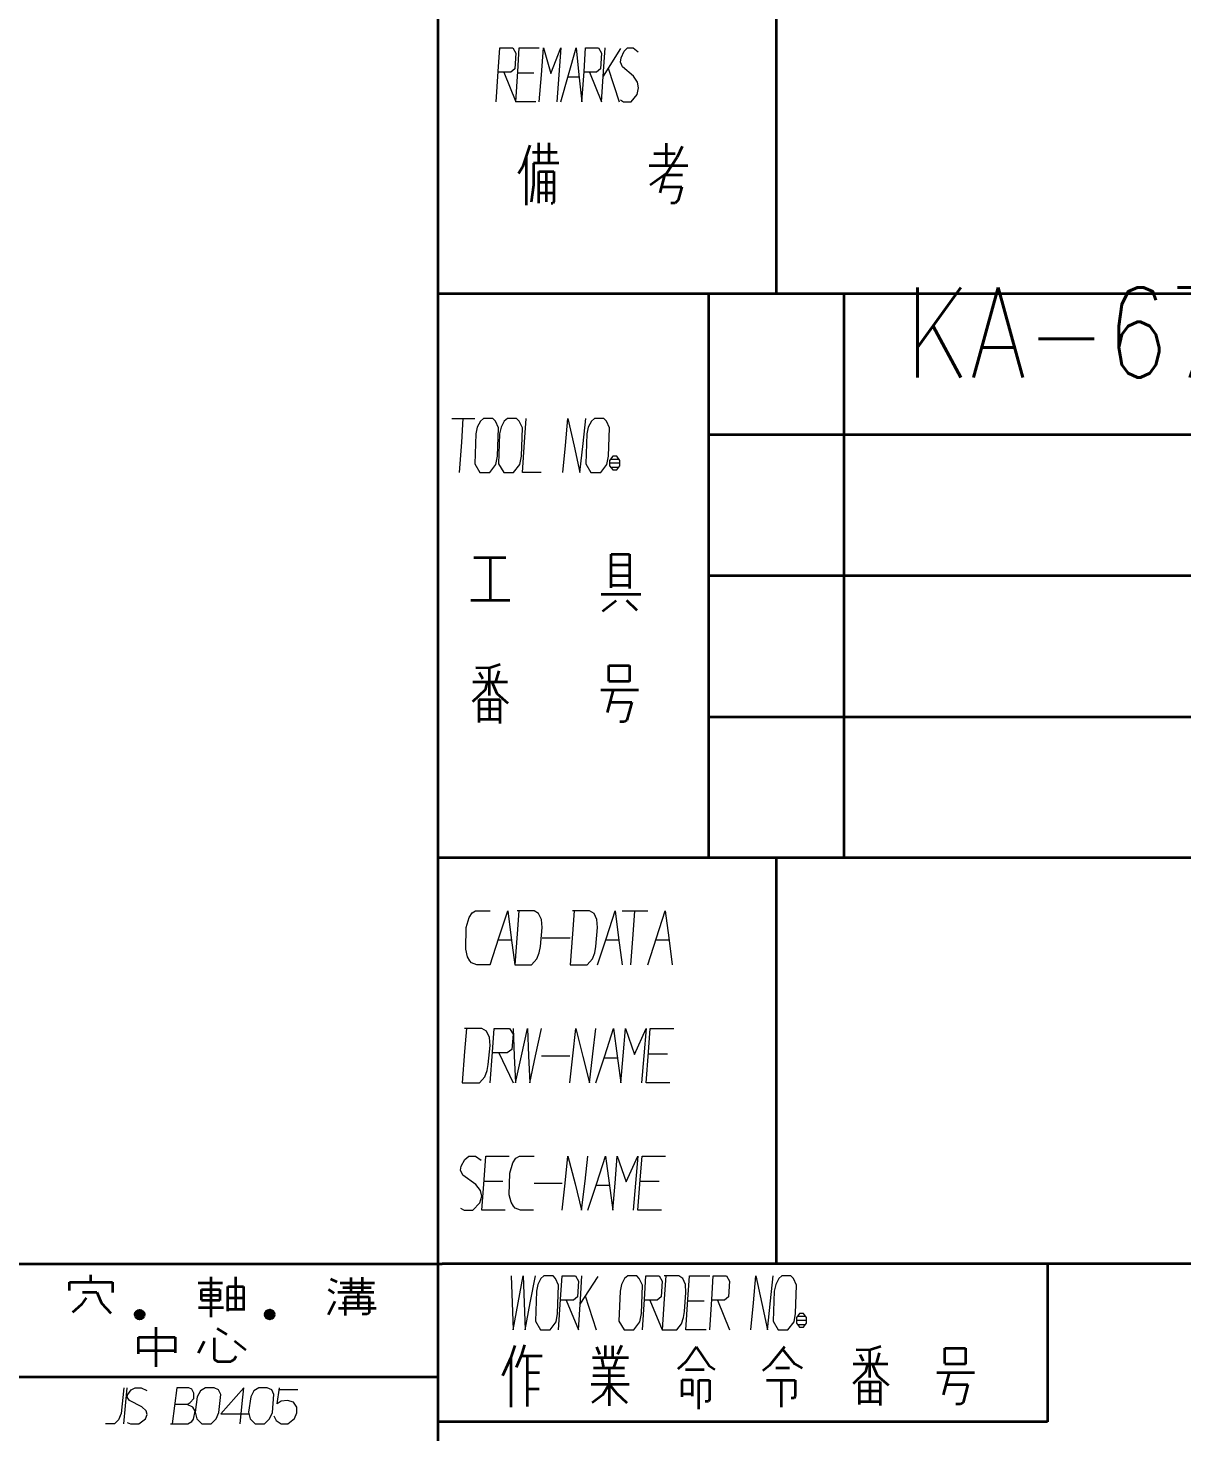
# Model space of a CAD drawing. Header units: millimetres. Extents: x 1333 to 104182, y -63985 to -5704.
# Drawn here: x 47383.6 to 47434.7, y -63952 to -63889.8 of the extents above; entities that cross this region are included whole.
import ezdxf
from ezdxf.enums import TextEntityAlignment as Align

# ---------------------------------------------------------------- set-up
doc = ezdxf.new("R2010")
doc.units = ezdxf.units.MM
doc.header["$LTSCALE"] = 0.5
doc.linetypes.add('DASHED', pattern=[15, 12, -3])
for name, color, linetype in [('08', 1, 'Continuous'), ('4虚线层', 2, 'DASHED'), ('SHM_LABEL', 40, 'Continuous')]:
    doc.layers.add(name, color=color, linetype=linetype)
doc.styles.add('KAI', font='simplex.shx', dxfattribs={"width": 0.8, "bigfont": 'extfont.shx'})

# ---------------------------------------------------------------- blocks, each defined once
blk = doc.blocks.new('7725')
at = {"color": 7, "lineweight": 35}
for p, q in [((54076.08, -14709.04), (54076.08, -14959.33)), ((54106.08, -14871.04), (54106.08, -14821.04)), ((54326.08, -14871.04), (54076.08, -14871.04)), ((54100.08, -14921.04), (54100.08, -14871.04)), ((54112.08, -14921.04), (54112.08, -14871.04)), ((54326.08, -14883.54), (54100.08, -14883.54)), ((54326.08, -14896.04), (54100.08, -14896.04)), ((54100.08, -14908.54), (54326.08, -14908.54)), ((54326.08, -14921.04), (54076.08, -14921.04)), ((53836.08, -14957.04), (54076.44, -14957.04)), ((54296.08, -14957.04), (54076.44, -14957.04)), ((54076.08, -14959.33), (54076.08, -15017.04)), ((53836.08, -14967.04), (54076.08, -14967.04)), ((54130.08, -14971.04), (54076.08, -14971.04))]:
    blk.add_line(p, q, dxfattribs=at)
at = {"color": 7, "lineweight": 35, "ltscale": 0.022592}
for p, q in [((54085.01, -14859.46), (54085.01, -14857.66)), ((54085.89, -14857.66), (54085.89, -14859.46))]:
    blk.add_line(p, q, dxfattribs=at)
at = {"color": 7, "lineweight": 35, "ltscale": 0.024792}
blk.add_line((54096.3, -14857.69), (54096.3, -14859.67), dxfattribs=at)
at = {"color": 7, "lineweight": 35, "ltscale": 0.025411}
blk.add_line((54084.21, -14857.88), (54083.57, -14859.81), dxfattribs=at)
at = {"color": 7, "lineweight": 35, "ltscale": 0.05408}
blk.add_line((54083.88, -14858.87), (54083.88, -14863.2), dxfattribs=at)
at = {"color": 7, "lineweight": 35, "ltscale": 0.027148}
blk.add_line((54084.45, -14858.5), (54086.63, -14858.5), dxfattribs=at)
at = {"color": 7, "lineweight": 35, "ltscale": 0.023694}
blk.add_line((54095.22, -14858.61), (54097.11, -14858.61), dxfattribs=at)
at = {"color": 7, "lineweight": 35, "ltscale": 0.021694}
blk.add_line((54097.27, -14858.93), (54096.32, -14860.38), dxfattribs=at)
at = {"color": 7, "lineweight": 35, "ltscale": 0.012975}
blk.add_line((54097.71, -14857.99), (54097.27, -14858.93), dxfattribs=at)
at = {"color": 7, "lineweight": 35, "ltscale": 0.008319}
blk.add_line((54083.57, -14859.81), (54083.2, -14860.37), dxfattribs=at)
at = {"color": 7, "lineweight": 35, "ltscale": 0.024649}
blk.add_line((54084.54, -14859.46), (54084.54, -14861.43), dxfattribs=at)
at = {"color": 7, "lineweight": 35, "ltscale": 0.028174}
blk.add_line((54086.79, -14859.46), (54084.54, -14859.46), dxfattribs=at)
at = {"color": 7, "lineweight": 35, "ltscale": 0.035175}
blk.add_line((54085.03, -14863.02), (54085.03, -14860.2), dxfattribs=at)
at = {"color": 7, "lineweight": 35, "ltscale": 0.016663}
for p, q in [((54085.03, -14860.2), (54086.36, -14860.2)), ((54085.03, -14861.16), (54086.36, -14861.16)), ((54085.03, -14862.1), (54086.36, -14862.1))]:
    blk.add_line(p, q, dxfattribs=at)
at = {"color": 7, "lineweight": 35, "ltscale": 0.033734}
blk.add_line((54085.68, -14860.2), (54085.68, -14862.9), dxfattribs=at)
at = {"color": 7, "lineweight": 35, "ltscale": 0.033121}
blk.add_line((54086.36, -14860.2), (54086.36, -14862.85), dxfattribs=at)
at = {"color": 7, "lineweight": 35, "ltscale": 0.042786}
blk.add_line((54094.79, -14859.67), (54098.21, -14859.67), dxfattribs=at)
at = {"color": 7, "lineweight": 35, "ltscale": 0.018661}
blk.add_line((54084.54, -14861.43), (54084.33, -14862.91), dxfattribs=at)
at = {"color": 7, "lineweight": 35, "ltscale": 0.022085}
blk.add_line((54096.32, -14860.38), (54094.89, -14861.42), dxfattribs=at)
at = {"color": 7, "lineweight": 35, "ltscale": 0.020106}
blk.add_line((54096.16, -14860.54), (54095.74, -14862.09), dxfattribs=at)
at = {"color": 7, "lineweight": 35, "ltscale": 0.019763}
blk.add_line((54097.74, -14860.54), (54096.16, -14860.54), dxfattribs=at)
at = {"color": 7, "lineweight": 35, "ltscale": 0.022498}
blk.add_line((54095.88, -14861.56), (54097.68, -14861.56), dxfattribs=at)
at = {"color": 7, "lineweight": 35, "ltscale": 0.015392}
blk.add_line((54097.68, -14861.56), (54097.37, -14862.75), dxfattribs=at)
at = {"color": 7, "lineweight": 35, "ltscale": 0.001892}
blk.add_line((54086.26, -14863.03), (54086.1, -14863.03), dxfattribs=at)
at = {"color": 7, "lineweight": 35, "ltscale": 0.002609}
blk.add_line((54086.36, -14862.85), (54086.26, -14863.03), dxfattribs=at)
at = {"color": 7, "lineweight": 35, "ltscale": 0.005042}
blk.add_line((54097.1, -14863.02), (54096.7, -14863.02), dxfattribs=at)
at = {"color": 7, "lineweight": 35, "ltscale": 0.004646}
blk.add_line((54097.37, -14862.75), (54097.1, -14863.02), dxfattribs=at)
at = {"color": 7, "lineweight": 35, "ltscale": 0.035352}
blk.add_line((54079.27, -14894.43), (54082.1, -14894.43), dxfattribs=at)
at = {"color": 7, "lineweight": 35, "ltscale": 0.047241}
blk.add_line((54080.69, -14894.43), (54080.69, -14898.21), dxfattribs=at)
at = {"color": 7, "lineweight": 35, "ltscale": 0.020349}
for p, q in [((54091.42, -14894.13), (54093.05, -14894.13)), ((54091.42, -14895.08), (54093.05, -14895.08)), ((54091.42, -14896.01), (54093.05, -14896.01)), ((54091.42, -14896.88), (54093.05, -14896.88))]:
    blk.add_line(p, q, dxfattribs=at)
at = {"color": 7, "lineweight": 35, "ltscale": 0.037363}
blk.add_line((54091.42, -14897.12), (54091.42, -14894.13), dxfattribs=at)
at = {"color": 7, "lineweight": 35, "ltscale": 0.037793}
blk.add_line((54093.05, -14894.13), (54093.05, -14897.16), dxfattribs=at)
at = {"color": 7, "lineweight": 35, "ltscale": 0.043274}
blk.add_line((54078.98, -14898.21), (54082.44, -14898.21), dxfattribs=at)
at = {"color": 7, "lineweight": 35, "ltscale": 0.044141}
blk.add_line((54090.53, -14897.66), (54094.06, -14897.66), dxfattribs=at)
at = {"color": 7, "lineweight": 35, "ltscale": 0.019093}
blk.add_line((54091.87, -14898.26), (54090.67, -14899.2), dxfattribs=at)
at = {"color": 7, "lineweight": 35, "ltscale": 0.01623}
blk.add_line((54092.78, -14898.19), (54093.7, -14899.1), dxfattribs=at)
at = {"color": 7, "lineweight": 35, "ltscale": 0.014799}
for p, q in [((54080.62, -14904.23), (54079.44, -14904.2)), ((54114.33, -14964.68), (54113.15, -14964.66))]:
    blk.add_line(p, q, dxfattribs=at)
at = {"color": 7, "lineweight": 35, "ltscale": 0.007989}
for p, q in [((54079.73, -14904.61), (54080.06, -14905.16)), ((54113.45, -14965.06), (54113.77, -14965.62))]:
    blk.add_line(p, q, dxfattribs=at)
at = {"color": 7, "lineweight": 35, "ltscale": 0.012806}
blk.add_line((54081.59, -14903.9), (54080.62, -14904.23), dxfattribs=at)
at = {"color": 7, "lineweight": 35, "ltscale": 0.030356}
for p, q in [((54080.62, -14904.23), (54080.62, -14906.65)), ((54114.33, -14964.68), (54114.33, -14967.11))]:
    blk.add_line(p, q, dxfattribs=at)
at = {"color": 7, "lineweight": 35, "ltscale": 0.01256}
for p, q in [((54081.48, -14904.47), (54081.19, -14905.43)), ((54115.19, -14964.92), (54114.9, -14965.88))]:
    blk.add_line(p, q, dxfattribs=at)
at = {"color": 7, "lineweight": 35, "ltscale": 0.0229}
for p, q in [((54091.22, -14903.99), (54093.05, -14903.99)), ((54093.05, -14905.42), (54091.22, -14905.42)), ((54079.72, -14907.02), (54081.55, -14907.02)), ((54079.72, -14907.83), (54081.55, -14907.83)), ((54079.72, -14908.76), (54081.55, -14908.76))]:
    blk.add_line(p, q, dxfattribs=at)
at = {"color": 7, "lineweight": 35, "ltscale": 0.017297}
for p, q in [((54091.22, -14905.37), (54091.22, -14903.99)), ((54121.01, -14965.87), (54121.01, -14964.49))]:
    blk.add_line(p, q, dxfattribs=at)
at = {"color": 7, "lineweight": 35, "ltscale": 0.017825}
for p, q in [((54093.05, -14903.99), (54093.05, -14905.42)), ((54122.84, -14964.49), (54122.84, -14965.91))]:
    blk.add_line(p, q, dxfattribs=at)
at = {"color": 7, "lineweight": 35, "ltscale": 0.01933}
blk.add_line((54080.26, -14906.15), (54079.14, -14907.22), dxfattribs=at)
at = {"color": 7, "lineweight": 35, "ltscale": 0.038208}
blk.add_line((54079.17, -14905.43), (54082.23, -14905.43), dxfattribs=at)
at = {"color": 7, "lineweight": 35, "ltscale": 0.009285}
blk.add_line((54080.44, -14905.43), (54080.26, -14906.15), dxfattribs=at)
at = {"color": 7, "lineweight": 35, "ltscale": 0.014155}
blk.add_line((54080.86, -14905.43), (54081.3, -14906.47), dxfattribs=at)
at = {"color": 7, "lineweight": 35, "ltscale": 0.041736}
for p, q in [((54090.5, -14906.16), (54093.84, -14906.16)), ((54120.29, -14966.66), (54123.63, -14966.66))]:
    blk.add_line(p, q, dxfattribs=at)
at = {"color": 7, "lineweight": 35, "ltscale": 0.025634}
for p, q in [((54091.59, -14906.16), (54091.06, -14908.15)), ((54121.38, -14966.66), (54120.85, -14968.64))]:
    blk.add_line(p, q, dxfattribs=at)
at = {"color": 7, "lineweight": 35, "ltscale": 0.025415}
for p, q in [((54079.72, -14909.05), (54079.72, -14907.02)), ((54113.43, -14969.51), (54113.43, -14967.48))]:
    blk.add_line(p, q, dxfattribs=at)
at = {"color": 7, "lineweight": 35, "ltscale": 0.02171}
for p, q in [((54080.64, -14907.02), (54080.64, -14908.76)), ((54114.35, -14967.48), (54114.35, -14969.22))]:
    blk.add_line(p, q, dxfattribs=at)
at = {"color": 7, "lineweight": 35, "ltscale": 0.016253}
for p, q in [((54081.3, -14906.47), (54082.28, -14907.32)), ((54115.01, -14966.93), (54116, -14967.78))]:
    blk.add_line(p, q, dxfattribs=at)
at = {"color": 7, "lineweight": 35, "ltscale": 0.026474}
for p, q in [((54081.55, -14907.02), (54081.55, -14909.14)), ((54115.26, -14967.48), (54115.26, -14969.6))]:
    blk.add_line(p, q, dxfattribs=at)
at = {"color": 7, "lineweight": 35, "ltscale": 0.024377}
blk.add_line((54091.3, -14907.24), (54093.25, -14907.24), dxfattribs=at)
at = {"color": 7, "lineweight": 35, "ltscale": 0.020591}
for p, q in [((54093.25, -14907.24), (54092.82, -14908.83)), ((54123.04, -14967.73), (54122.61, -14969.32))]:
    blk.add_line(p, q, dxfattribs=at)
at = {"color": 7, "lineweight": 35, "ltscale": 0.004529}
for p, q in [((54092.56, -14908.98), (54092.2, -14908.98)), ((54122.35, -14969.48), (54121.98, -14969.48))]:
    blk.add_line(p, q, dxfattribs=at)
at = {"color": 7, "lineweight": 35, "ltscale": 0.003864}
blk.add_line((54092.82, -14908.83), (54092.56, -14908.98), dxfattribs=at)
at = {"color": 7, "lineweight": 35, "ltscale": 0.45}
blk.add_line((54106.08, -14957.04), (54106.08, -14921.04), dxfattribs=at)
at = {"color": 7, "lineweight": 35, "ltscale": 0.175}
blk.add_line((54130.08, -14957.04), (54130.08, -14971.04), dxfattribs=at)
at = {"color": 7, "lineweight": 35, "ltscale": 0.008194}
blk.add_line((54045.28, -14957.99), (54045.28, -14958.65), dxfattribs=at)
at = {"color": 7, "lineweight": 35, "ltscale": 0.044495}
blk.add_line((54055.96, -14958.19), (54055.96, -14961.75), dxfattribs=at)
at = {"color": 7, "lineweight": 35, "ltscale": 0.035538}
blk.add_line((54058.14, -14958.19), (54058.14, -14961.04), dxfattribs=at)
at = {"color": 7, "lineweight": 35, "ltscale": 0.007961}
blk.add_line((54066.54, -14958.37), (54067.12, -14958.63), dxfattribs=at)
at = {"color": 7, "lineweight": 35, "ltscale": 0.016248}
blk.add_line((54068.35, -14958.24), (54068.35, -14959.54), dxfattribs=at)
at = {"color": 7, "lineweight": 35, "ltscale": 0.016525}
blk.add_line((54069.37, -14958.22), (54069.37, -14959.54), dxfattribs=at)
at = {"color": 7, "lineweight": 35, "ltscale": 0.047644}
blk.add_line((54043.43, -14958.65), (54047.24, -14958.65), dxfattribs=at)
at = {"color": 7, "lineweight": 35, "ltscale": 0.009323}
blk.add_line((54043.43, -14959.4), (54043.43, -14958.65), dxfattribs=at)
at = {"color": 7, "lineweight": 35, "ltscale": 0.016067}
blk.add_line((54044.58, -14959.55), (54045.86, -14959.53), dxfattribs=at)
at = {"color": 7, "lineweight": 35, "ltscale": 0.01343}
blk.add_line((54045.86, -14959.53), (54046.27, -14960.53), dxfattribs=at)
at = {"color": 7, "lineweight": 35, "ltscale": 0.011584}
blk.add_line((54047.24, -14958.65), (54047.24, -14959.58), dxfattribs=at)
at = {"color": 7, "lineweight": 35, "ltscale": 0.026721}
blk.add_line((54054.84, -14958.72), (54056.97, -14958.72), dxfattribs=at)
at = {"color": 7, "lineweight": 35, "ltscale": 0.020081}
for p, q in [((54055.13, -14959.29), (54056.74, -14959.29)), ((54055.13, -14959.81), (54056.74, -14959.81)), ((54056.74, -14960.27), (54055.13, -14960.27))]:
    blk.add_line(p, q, dxfattribs=at)
at = {"color": 7, "lineweight": 35, "ltscale": 0.011816}
blk.add_line((54055.13, -14960.24), (54055.13, -14959.29), dxfattribs=at)
at = {"color": 7, "lineweight": 35, "ltscale": 0.012186}
blk.add_line((54056.74, -14959.29), (54056.74, -14960.27), dxfattribs=at)
at = {"color": 7, "lineweight": 35, "ltscale": 0.017505}
for p, q in [((54057.45, -14959.04), (54058.85, -14959.04)), ((54057.45, -14960.03), (54058.85, -14960.03)), ((54057.45, -14961.04), (54058.85, -14961.04))]:
    blk.add_line(p, q, dxfattribs=at)
at = {"color": 7, "lineweight": 35, "ltscale": 0.027048}
blk.add_line((54057.45, -14961.21), (54057.45, -14959.04), dxfattribs=at)
at = {"color": 7, "lineweight": 35, "ltscale": 0.026678}
blk.add_line((54058.85, -14959.04), (54058.85, -14961.18), dxfattribs=at)
at = {"color": 7, "lineweight": 35, "ltscale": 0.007469}
blk.add_line((54066.38, -14959.29), (54066.87, -14959.63), dxfattribs=at)
at = {"color": 7, "lineweight": 35, "ltscale": 0.03988}
blk.add_line((54067.19, -14959.54), (54070.38, -14959.54), dxfattribs=at)
at = {"color": 7, "lineweight": 35, "ltscale": 0.038135}
blk.add_line((54067.41, -14958.7), (54070.46, -14958.7), dxfattribs=at)
at = {"color": 7, "lineweight": 35, "ltscale": 0.031494}
blk.add_line((54067.64, -14959.12), (54070.16, -14959.12), dxfattribs=at)
at = {"color": 7, "lineweight": 35, "ltscale": 0.017722}
blk.add_line((54069.01, -14959.54), (54069.01, -14960.96), dxfattribs=at)
at = {"color": 7, "lineweight": 35, "ltscale": 0.01339}
blk.add_line((54044.49, -14960.62), (54043.7, -14961.34), dxfattribs=at)
at = {"color": 7, "lineweight": 35, "ltscale": 0.009085}
blk.add_line((54044.91, -14960.03), (54044.49, -14960.62), dxfattribs=at)
at = {"color": 7, "lineweight": 35, "ltscale": 0.014779}
blk.add_line((54046.27, -14960.53), (54047.08, -14961.39), dxfattribs=at)
at = {"color": 7, "lineweight": 35, "ltscale": 0.027539}
blk.add_line((54054.86, -14960.89), (54057.06, -14960.89), dxfattribs=at)
at = {"color": 7, "lineweight": 35, "ltscale": 0.016422}
blk.add_line((54066.39, -14961.51), (54066.96, -14960.33), dxfattribs=at)
at = {"color": 7, "lineweight": 35, "ltscale": 0.041724}
blk.add_line((54067.27, -14960.96), (54070.61, -14960.96), dxfattribs=at)
at = {"color": 7, "lineweight": 35, "ltscale": 0.034998}
blk.add_line((54067.61, -14960.48), (54070.41, -14960.48), dxfattribs=at)
at = {"color": 7, "lineweight": 35, "ltscale": 0.02616}
blk.add_line((54067.88, -14959.94), (54069.97, -14959.94), dxfattribs=at)
at = {"color": 7, "lineweight": 35, "ltscale": 0.02077}
blk.add_line((54067.88, -14961.6), (54067.88, -14959.94), dxfattribs=at)
at = {"color": 7, "lineweight": 35, "ltscale": 0.018094}
blk.add_line((54069.97, -14959.94), (54069.97, -14961.38), dxfattribs=at)
at = {"color": 7, "lineweight": 35, "ltscale": 0.009827}
for p, q in [((54049.25, -14961.45), (54050.03, -14961.45)), ((54050.03, -14961.45), (54049.25, -14961.45)), ((54060.77, -14961.44), (54061.56, -14961.44)), ((54061.56, -14961.44), (54060.77, -14961.44))]:
    blk.add_line(p, q, dxfattribs=at)
at = {"color": 7, "lineweight": 35, "ltscale": 0.009973}
for p, q in [((54050.03, -14961.45), (54049.27, -14961.67)), ((54061.56, -14961.44), (54060.79, -14961.66))]:
    blk.add_line(p, q, dxfattribs=at)
at = {"color": 7, "lineweight": 35, "ltscale": 0.009339}
for p, q in [((54049.27, -14961.67), (54050.01, -14961.68)), ((54060.79, -14961.66), (54061.54, -14961.67))]:
    blk.add_line(p, q, dxfattribs=at)
at = {"color": 7, "lineweight": 35, "ltscale": 0.008787}
blk.add_line((54049.36, -14961.24), (54050.03, -14961.45), dxfattribs=at)
at = {"color": 7, "lineweight": 35, "ltscale": 0.007298}
blk.add_line((54049.95, -14961.27), (54049.36, -14961.24), dxfattribs=at)
at = {"color": 7, "lineweight": 35, "ltscale": 0.008292}
blk.add_line((54050.01, -14961.68), (54049.36, -14961.82), dxfattribs=at)
at = {"color": 7, "lineweight": 35, "ltscale": 0.006446}
for p, q in [((54049.36, -14961.82), (54049.88, -14961.85)), ((54060.89, -14961.81), (54061.4, -14961.84))]:
    blk.add_line(p, q, dxfattribs=at)
at = {"color": 7, "lineweight": 35, "ltscale": 0.004215}
for p, q in [((54049.64, -14961.13), (54049.95, -14961.27)), ((54061.17, -14961.12), (54061.47, -14961.26))]:
    blk.add_line(p, q, dxfattribs=at)
at = {"color": 7, "lineweight": 35, "ltscale": 0.008776}
blk.add_line((54060.89, -14961.23), (54061.56, -14961.44), dxfattribs=at)
at = {"color": 7, "lineweight": 35, "ltscale": 0.007286}
blk.add_line((54061.47, -14961.26), (54060.89, -14961.23), dxfattribs=at)
at = {"color": 7, "lineweight": 35, "ltscale": 0.008293}
blk.add_line((54061.54, -14961.67), (54060.89, -14961.81), dxfattribs=at)
at = {"color": 7, "lineweight": 35, "ltscale": 0.005164}
blk.add_line((54069.77, -14961.5), (54069.36, -14961.5), dxfattribs=at)
at = {"color": 7, "lineweight": 35, "ltscale": 0.002874}
blk.add_line((54069.97, -14961.38), (54069.77, -14961.5), dxfattribs=at)
at = {"color": 7, "lineweight": 35, "ltscale": 0.040601}
for p, q in [((54049.54, -14963.53), (54052.79, -14963.53)), ((54049.54, -14964.72), (54052.79, -14964.72))]:
    blk.add_line(p, q, dxfattribs=at)
at = {"color": 7, "lineweight": 35, "ltscale": 0.018365}
blk.add_line((54049.54, -14965), (54049.54, -14963.53), dxfattribs=at)
at = {"color": 7, "lineweight": 35, "ltscale": 0.043878}
blk.add_line((54051.08, -14962.65), (54051.08, -14966.16), dxfattribs=at)
at = {"color": 7, "lineweight": 35, "ltscale": 0.017517}
blk.add_line((54052.79, -14963.53), (54052.79, -14964.93), dxfattribs=at)
at = {"color": 7, "lineweight": 35, "ltscale": 0.012576}
blk.add_line((54056.52, -14962.75), (54057.37, -14963.29), dxfattribs=at)
at = {"color": 7, "lineweight": 35, "ltscale": 0.014554}
blk.add_line((54055.37, -14963.92), (54054.83, -14964.95), dxfattribs=at)
at = {"color": 7, "lineweight": 35, "ltscale": 0.02406}
blk.add_line((54056.25, -14963.58), (54056.25, -14965.5), dxfattribs=at)
at = {"color": 7, "lineweight": 35, "ltscale": 0.016273}
blk.add_line((54058.05, -14963.84), (54059.05, -14964.66), dxfattribs=at)
at = {"color": 7, "lineweight": 35, "ltscale": 0.013838}
blk.add_line((54082.89, -14964.27), (54082.52, -14965.32), dxfattribs=at)
at = {"color": 7, "lineweight": 35, "ltscale": 0.012732}
blk.add_line((54083.75, -14964.22), (54083.45, -14965.19), dxfattribs=at)
at = {"color": 7, "lineweight": 35, "ltscale": 0.008817}
blk.add_line((54090.14, -14964.39), (54090.38, -14965.05), dxfattribs=at)
at = {"color": 7, "lineweight": 35, "ltscale": 0.013058}
blk.add_line((54090.89, -14964.27), (54090.89, -14965.32), dxfattribs=at)
at = {"color": 7, "lineweight": 35, "ltscale": 0.012885}
blk.add_line((54091.58, -14965.32), (54091.58, -14964.29), dxfattribs=at)
at = {"color": 7, "lineweight": 35, "ltscale": 0.010751}
blk.add_line((54092.33, -14964.27), (54091.99, -14965.06), dxfattribs=at)
at = {"color": 7, "lineweight": 35, "ltscale": 0.020296}
blk.add_line((54098.96, -14964.39), (54098.05, -14965.73), dxfattribs=at)
at = {"color": 7, "lineweight": 35, "ltscale": 0.025005}
blk.add_line((54098.96, -14964.39), (54100.09, -14966.04), dxfattribs=at)
at = {"color": 7, "lineweight": 35, "ltscale": 0.026499}
blk.add_line((54106.78, -14964.39), (54105.47, -14966.05), dxfattribs=at)
at = {"color": 7, "lineweight": 35, "ltscale": 0.020925}
blk.add_line((54106.62, -14964.59), (54107.68, -14965.88), dxfattribs=at)
at = {"color": 7, "lineweight": 35, "ltscale": 0.012818}
blk.add_line((54115.31, -14964.36), (54114.33, -14964.68), dxfattribs=at)
at = {"color": 7, "lineweight": 35, "ltscale": 0.022888}
for p, q in [((54121.01, -14964.49), (54122.84, -14964.49)), ((54122.84, -14965.91), (54121.01, -14965.91)), ((54113.43, -14967.48), (54115.26, -14967.48)), ((54113.43, -14968.28), (54115.26, -14968.28)), ((54113.43, -14969.22), (54115.26, -14969.22))]:
    blk.add_line(p, q, dxfattribs=at)
at = {"color": 7, "lineweight": 35, "ltscale": 0.004455}
blk.add_line((54056.25, -14965.5), (54056.56, -14965.68), dxfattribs=at)
at = {"color": 7, "lineweight": 35, "ltscale": 0.014355}
blk.add_line((54056.56, -14965.68), (54057.71, -14965.68), dxfattribs=at)
at = {"color": 7, "lineweight": 35, "ltscale": 0.004297}
blk.add_line((54057.71, -14965.68), (54058.01, -14965.51), dxfattribs=at)
at = {"color": 7, "lineweight": 35, "ltscale": 0.004257}
blk.add_line((54058.01, -14965.51), (54058.18, -14965.21), dxfattribs=at)
at = {"color": 7, "lineweight": 35, "ltscale": 0.022354}
blk.add_line((54082.52, -14965.32), (54081.8, -14966.96), dxfattribs=at)
at = {"color": 7, "lineweight": 35, "ltscale": 0.055069}
blk.add_line((54082.52, -14965.32), (54082.52, -14969.72), dxfattribs=at)
at = {"color": 7, "lineweight": 35, "ltscale": 0.01406}
blk.add_line((54083.45, -14965.19), (54083, -14966.22), dxfattribs=at)
at = {"color": 7, "lineweight": 35, "ltscale": 0.023425}
blk.add_line((54083.45, -14965.19), (54085.32, -14965.19), dxfattribs=at)
at = {"color": 7, "lineweight": 35, "ltscale": 0.055948}
blk.add_line((54083.97, -14965.19), (54083.97, -14969.67), dxfattribs=at)
at = {"color": 7, "lineweight": 35, "ltscale": 0.039795}
blk.add_line((54089.76, -14965.32), (54092.95, -14965.32), dxfattribs=at)
at = {"color": 7, "lineweight": 35, "ltscale": 0.01167}
blk.add_line((54090.58, -14965.32), (54090.75, -14966.24), dxfattribs=at)
at = {"color": 7, "lineweight": 35, "ltscale": 0.012113}
blk.add_line((54091.95, -14965.32), (54091.64, -14966.24), dxfattribs=at)
at = {"color": 7, "lineweight": 35, "ltscale": 0.012121}
blk.add_line((54098.05, -14965.73), (54097.32, -14966.36), dxfattribs=at)
at = {"color": 7, "lineweight": 35, "ltscale": 0.009549}
blk.add_line((54107.68, -14965.88), (54108.35, -14966.27), dxfattribs=at)
at = {"color": 7, "lineweight": 35, "ltscale": 0.03822}
blk.add_line((54112.88, -14965.88), (54115.94, -14965.88), dxfattribs=at)
at = {"color": 7, "lineweight": 35, "ltscale": 0.009288}
blk.add_line((54114.15, -14965.88), (54113.97, -14966.6), dxfattribs=at)
at = {"color": 7, "lineweight": 35, "ltscale": 0.014153}
blk.add_line((54114.57, -14965.88), (54115.01, -14966.93), dxfattribs=at)
at = {"color": 7, "lineweight": 35, "ltscale": 0.013745}
blk.add_line((54083.97, -14966.66), (54085.07, -14966.66), dxfattribs=at)
at = {"color": 7, "lineweight": 35, "ltscale": 0.035217}
blk.add_line((54089.79, -14966.94), (54092.61, -14966.94), dxfattribs=at)
at = {"color": 7, "lineweight": 35, "ltscale": 0.034692}
blk.add_line((54089.85, -14966.24), (54092.62, -14966.24), dxfattribs=at)
at = {"color": 7, "lineweight": 35, "ltscale": 0.042181}
blk.add_line((54091.24, -14966.24), (54091.24, -14969.61), dxfattribs=at)
at = {"color": 7, "lineweight": 35, "ltscale": 0.020776}
blk.add_line((54098.02, -14966.39), (54099.68, -14966.39), dxfattribs=at)
at = {"color": 7, "lineweight": 35, "ltscale": 0.007862}
blk.add_line((54100.09, -14966.04), (54100.61, -14966.39), dxfattribs=at)
at = {"color": 7, "lineweight": 35, "ltscale": 0.009306}
blk.add_line((54105.47, -14966.05), (54104.88, -14966.51), dxfattribs=at)
at = {"color": 7, "lineweight": 35, "ltscale": 0.01532}
blk.add_line((54106.01, -14966.25), (54107.23, -14966.25), dxfattribs=at)
at = {"color": 7, "lineweight": 35, "ltscale": 0.019321}
blk.add_line((54113.97, -14966.6), (54112.86, -14967.68), dxfattribs=at)
at = {"color": 7, "lineweight": 35, "ltscale": 0.013562}
blk.add_line((54083.97, -14968.11), (54085.06, -14968.11), dxfattribs=at)
at = {"color": 7, "lineweight": 35, "ltscale": 0.042444}
blk.add_line((54089.64, -14967.69), (54093.03, -14967.69), dxfattribs=at)
at = {"color": 7, "lineweight": 35, "ltscale": 0.013831}
blk.add_line((54091.24, -14967.69), (54090.69, -14968.65), dxfattribs=at)
at = {"color": 7, "lineweight": 35, "ltscale": 0.012913}
blk.add_line((54091.24, -14967.69), (54091.89, -14968.5), dxfattribs=at)
at = {"color": 7, "lineweight": 35, "ltscale": 0.015722}
blk.add_line((54091.89, -14968.5), (54092.82, -14969.34), dxfattribs=at)
at = {"color": 7, "lineweight": 35, "ltscale": 0.011108}
for p, q in [((54097.71, -14967.32), (54098.6, -14967.32)), ((54097.71, -14968.54), (54098.6, -14968.54))]:
    blk.add_line(p, q, dxfattribs=at)
at = {"color": 7, "lineweight": 35, "ltscale": 0.01853}
blk.add_line((54097.71, -14968.81), (54097.71, -14967.32), dxfattribs=at)
at = {"color": 7, "lineweight": 35, "ltscale": 0.018002}
blk.add_line((54098.6, -14967.32), (54098.6, -14968.76), dxfattribs=at)
at = {"color": 7, "lineweight": 35, "ltscale": 0.011621}
blk.add_line((54099.2, -14967.35), (54100.13, -14967.35), dxfattribs=at)
at = {"color": 7, "lineweight": 35, "ltscale": 0.032123}
blk.add_line((54099.2, -14969.92), (54099.2, -14967.35), dxfattribs=at)
at = {"color": 7, "lineweight": 35, "ltscale": 0.021356}
blk.add_line((54100.13, -14967.35), (54100.13, -14969.06), dxfattribs=at)
at = {"color": 7, "lineweight": 35, "ltscale": 0.032043}
blk.add_line((54105.18, -14967.34), (54107.74, -14967.34), dxfattribs=at)
at = {"color": 7, "lineweight": 35, "ltscale": 0.029919}
blk.add_line((54106.49, -14967.34), (54106.49, -14969.73), dxfattribs=at)
at = {"color": 7, "lineweight": 35, "ltscale": 0.018179}
blk.add_line((54107.74, -14967.34), (54107.74, -14968.79), dxfattribs=at)
at = {"color": 7, "lineweight": 35, "ltscale": 0.024365}
blk.add_line((54121.09, -14967.73), (54123.04, -14967.73), dxfattribs=at)
at = {"color": 7, "lineweight": 35, "ltscale": 0.014876}
blk.add_line((54090.69, -14968.65), (54089.74, -14969.36), dxfattribs=at)
at = {"color": 7, "lineweight": 35, "ltscale": 0.00343}
blk.add_line((54100.04, -14969.22), (54099.77, -14969.22), dxfattribs=at)
at = {"color": 7, "lineweight": 35, "ltscale": 0.002245}
blk.add_line((54100.13, -14969.06), (54100.04, -14969.22), dxfattribs=at)
at = {"color": 7, "lineweight": 35, "ltscale": 0.003223}
blk.add_line((54107.65, -14968.95), (54107.39, -14968.95), dxfattribs=at)
at = {"color": 7, "lineweight": 35, "ltscale": 0.002201}
blk.add_line((54107.74, -14968.79), (54107.65, -14968.95), dxfattribs=at)
at = {"color": 7, "lineweight": 35, "ltscale": 0.003873}
blk.add_line((54122.61, -14969.32), (54122.35, -14969.48), dxfattribs=at)
at = {"color": 7, "lineweight": 13}
for points in [[(54081.24, -14854.04), (54081.41, -14851.34), (54081.55, -14849.24), (54082.7, -14849.24), (54082.97, -14849.72), (54082.88, -14851.1), (54082.53, -14851.4), (54081.41, -14851.4)], [(54084.75, -14854.04), (54082.97, -14854.04), (54083.15, -14851.34), (54083.28, -14849.24), (54085.06, -14849.24)], [(54085.06, -14854.04), (54085.24, -14851.64), (54085.42, -14849.24), (54086.08, -14851.52), (54086.97, -14849.24), (54086.79, -14851.64), (54086.62, -14854.04)], [(54086.97, -14854.04), (54087.64, -14851.64), (54088.31, -14849.24), (54088.57, -14851.64), (54088.84, -14854.04)], [(54088.84, -14854.04), (54089.02, -14851.34), (54089.15, -14849.24), (54090.31, -14849.24), (54090.57, -14849.72), (54090.48, -14851.1), (54090.13, -14851.4), (54089.02, -14851.4)], [(54090.57, -14854.04), (54090.75, -14851.34), (54090.88, -14849.24)], [(54092.26, -14849.3), (54090.71, -14851.76)], [(54092.26, -14853.86), (54092.53, -14854.04), (54093.2, -14854.04), (54093.73, -14853.38), (54093.86, -14852.78), (54093.77, -14852.3), (54093.42, -14851.76), (54092.44, -14850.92), (54092.26, -14850.5), (54092.31, -14850.14), (54092.57, -14849.54), (54092.88, -14849.24), (54093.37, -14849.24), (54093.82, -14849.6)], [(54081.9, -14851.4), (54082.97, -14854.04)], [(54083.15, -14851.46), (54084.57, -14851.46)], [(54089.51, -14851.4), (54090.57, -14854.04)], [(54091.15, -14851.04), (54092.13, -14854.04)], [(54087.59, -14851.82), (54088.57, -14851.82)], [(54077.31, -14882.09), (54079.33, -14882.09)], [(54078, -14886.89), (54078.18, -14884.19), (54078.32, -14882.09)], [(54085.21, -14886.89), (54083.56, -14886.89), (54083.74, -14884.19), (54083.88, -14882.09)], [(54087.14, -14886.89), (54087.37, -14884.49), (54087.6, -14882.09), (54088.16, -14884.55), (54088.66, -14886.89), (54088.94, -14884.31), (54089.17, -14882.09)], [(54092.2, -14886.05), (54091.28, -14886.05)], [(54091.37, -14885.69), (54092.11, -14885.69)], [(54091.37, -14886.41), (54092.11, -14886.41)], [(54080.66, -14930.53), (54079.52, -14930.53), (54079.05, -14930.35), (54078.9, -14930.17), (54078.69, -14929.81), (54078.54, -14929.15), (54078.59, -14927.23), (54078.85, -14926.33), (54079.1, -14925.91), (54079.41, -14925.73), (54080.71, -14925.73)], [(54080.71, -14930.53), (54081.48, -14928.13), (54082.26, -14925.73), (54082.57, -14928.13), (54082.88, -14930.53)], [(54082.88, -14930.53), (54084.38, -14930.53), (54084.85, -14929.99), (54085.05, -14929.45), (54085.16, -14928.91), (54085.31, -14927.23), (54085.26, -14926.51), (54085, -14925.97), (54084.59, -14925.73), (54083.09, -14925.73)], [(54083.24, -14925.73), (54083.09, -14927.77), (54082.88, -14930.53)], [(54087.79, -14930.53), (54089.29, -14930.53), (54089.76, -14929.99), (54089.97, -14929.45), (54090.07, -14928.91), (54090.22, -14927.23), (54090.17, -14926.51), (54089.91, -14925.97), (54089.5, -14925.73), (54088, -14925.73)], [(54088.16, -14925.73), (54088, -14927.77), (54087.79, -14930.53)], [(54090.22, -14930.53), (54091, -14928.13), (54091.78, -14925.73), (54092.09, -14928.13), (54092.4, -14930.53)], [(54092.4, -14925.73), (54094.67, -14925.73)], [(54093.17, -14930.53), (54093.38, -14927.83), (54093.53, -14925.73)], [(54094.67, -14930.53), (54095.45, -14928.13), (54096.22, -14925.73), (54096.53, -14928.13), (54096.84, -14930.53)], [(54081.43, -14928.31), (54082.57, -14928.31)], [(54085.31, -14928.13), (54087.79, -14928.13)], [(54090.95, -14928.31), (54092.09, -14928.31)], [(54095.4, -14928.31), (54096.53, -14928.31)], [(54078.23, -14940.98), (54079.75, -14940.98), (54080.23, -14940.44), (54080.43, -14939.9), (54080.54, -14939.36), (54080.7, -14937.68), (54080.64, -14936.96), (54080.38, -14936.42), (54079.96, -14936.18), (54078.44, -14936.18)], [(54078.6, -14936.18), (54078.44, -14938.22), (54078.23, -14940.98)], [(54080.7, -14940.98), (54080.91, -14938.28), (54081.06, -14936.18), (54082.43, -14936.18), (54082.74, -14936.66), (54082.63, -14938.04), (54082.22, -14938.34), (54080.91, -14938.34)], [(54082.74, -14936.18), (54082.84, -14938.58), (54082.95, -14940.98), (54083.47, -14938.58), (54084, -14936.18), (54084.1, -14938.58), (54084.21, -14940.98), (54084.73, -14938.58), (54085.25, -14936.18)], [(54087.77, -14940.98), (54088.03, -14938.58), (54088.29, -14936.18), (54088.92, -14938.64), (54089.5, -14940.98), (54089.81, -14938.4), (54090.07, -14936.18)], [(54090.07, -14940.98), (54090.86, -14938.58), (54091.64, -14936.18), (54091.96, -14938.58), (54092.27, -14940.98)], [(54092.27, -14940.98), (54092.48, -14938.58), (54092.69, -14936.18), (54093.48, -14938.46), (54094.52, -14936.18), (54094.32, -14938.58), (54094.11, -14940.98)], [(54096.62, -14940.98), (54094.52, -14940.98), (54094.73, -14938.28), (54094.89, -14936.18), (54096.99, -14936.18)], [(54081.48, -14938.34), (54082.74, -14940.98)], [(54085.25, -14938.58), (54087.77, -14938.58)], [(54094.73, -14938.4), (54096.41, -14938.4)], [(54090.81, -14938.76), (54091.96, -14938.76)], [(54078.08, -14952.1), (54078.4, -14952.28), (54079.18, -14952.28), (54079.8, -14951.62), (54079.96, -14951.02), (54079.85, -14950.54), (54079.44, -14950), (54078.29, -14949.16), (54078.08, -14948.74), (54078.14, -14948.38), (54078.45, -14947.78), (54078.81, -14947.48), (54079.39, -14947.48), (54079.91, -14947.84)], [(54082.04, -14952.28), (54079.96, -14952.28), (54080.17, -14949.58), (54080.32, -14947.48), (54082.4, -14947.48)], [(54084.54, -14952.28), (54083.39, -14952.28), (54082.92, -14952.1), (54082.77, -14951.92), (54082.56, -14951.56), (54082.4, -14950.9), (54082.45, -14948.98), (54082.71, -14948.08), (54082.97, -14947.66), (54083.29, -14947.48), (54084.59, -14947.48)], [(54087.08, -14952.28), (54087.34, -14949.88), (54087.6, -14947.48), (54088.23, -14949.94), (54088.8, -14952.28), (54089.11, -14949.7), (54089.37, -14947.48)], [(54089.37, -14952.28), (54090.15, -14949.88), (54090.93, -14947.48), (54091.25, -14949.88), (54091.56, -14952.28)], [(54091.56, -14952.28), (54091.77, -14949.88), (54091.97, -14947.48), (54092.75, -14949.76), (54093.79, -14947.48), (54093.59, -14949.88), (54093.38, -14952.28)], [(54095.88, -14952.28), (54093.79, -14952.28), (54094, -14949.58), (54094.16, -14947.48), (54096.24, -14947.48)], [(54080.17, -14949.7), (54081.83, -14949.7)], [(54094, -14949.7), (54095.67, -14949.7)], [(54084.59, -14949.88), (54087.08, -14949.88)], [(54090.1, -14950.06), (54091.25, -14950.06)], [(54082.55, -14958.08), (54082.64, -14960.48), (54082.73, -14962.88), (54083.18, -14960.48), (54083.63, -14958.08), (54083.72, -14960.48), (54083.81, -14962.88), (54084.26, -14960.48), (54084.71, -14958.08)], [(54086.77, -14962.88), (54086.95, -14960.18), (54087.09, -14958.08), (54088.26, -14958.08), (54088.53, -14958.56), (54088.44, -14959.94), (54088.08, -14960.24), (54086.95, -14960.24)], [(54088.53, -14962.88), (54088.71, -14960.18), (54088.84, -14958.08)], [(54090.23, -14958.14), (54088.66, -14960.6)], [(54094.19, -14962.88), (54094.37, -14960.18), (54094.5, -14958.08), (54095.67, -14958.08), (54095.94, -14958.56), (54095.85, -14959.94), (54095.49, -14960.24), (54094.37, -14960.24)], [(54095.94, -14962.88), (54097.24, -14962.88), (54097.65, -14962.34), (54097.83, -14961.8), (54097.92, -14961.26), (54098.05, -14959.58), (54098.01, -14958.86), (54097.78, -14958.32), (54097.42, -14958.08), (54096.12, -14958.08)], [(54096.26, -14958.08), (54096.12, -14960.12), (54095.94, -14962.88)], [(54099.85, -14962.88), (54098.05, -14962.88), (54098.23, -14960.18), (54098.37, -14958.08), (54100.17, -14958.08)], [(54100.17, -14962.88), (54100.35, -14960.18), (54100.48, -14958.08), (54101.65, -14958.08), (54101.92, -14958.56), (54101.83, -14959.94), (54101.47, -14960.24), (54100.35, -14960.24)], [(54103.81, -14962.88), (54104.03, -14960.48), (54104.26, -14958.08), (54104.79, -14960.54), (54105.29, -14962.88), (54105.56, -14960.3), (54105.78, -14958.08)], [(54087.45, -14960.24), (54088.53, -14962.88)], [(54089.11, -14959.88), (54090.1, -14962.88)], [(54094.86, -14960.24), (54095.94, -14962.88)], [(54098.23, -14960.3), (54099.67, -14960.3)], [(54100.84, -14960.24), (54101.92, -14962.88)], [(54108.75, -14962.04), (54107.85, -14962.04)], [(54107.94, -14961.68), (54108.66, -14961.68)], [(54107.94, -14962.4), (54108.66, -14962.4)], [(54048.25, -14968.01), (54048, -14970.29), (54047.76, -14970.85), (54047.41, -14971.21), (54046.62, -14971.21)], [(54048.25, -14971.21), (54048.4, -14969.61), (54048.54, -14968.01)], [(54048.54, -14971.09), (54048.84, -14971.21), (54049.58, -14971.21), (54050.17, -14970.77), (54050.32, -14970.37), (54050.22, -14970.05), (54049.82, -14969.69), (54048.74, -14969.13), (54048.54, -14968.85), (54048.59, -14968.61), (54048.89, -14968.21), (54049.23, -14968.01), (54049.78, -14968.01), (54050.27, -14968.25)], [(54052.38, -14971.21), (54053.91, -14971.21), (54054.26, -14971.01), (54054.4, -14970.81), (54054.55, -14970.09), (54054.35, -14969.73), (54053.86, -14969.49), (54054.11, -14969.33), (54054.45, -14968.97), (54054.45, -14968.49), (54054.26, -14968.13), (54054.01, -14968.01), (54052.93, -14968.01), (54052.73, -14969.61), (54052.53, -14971.21)], [(54058.54, -14971.21), (54058.74, -14969.41), (54058.88, -14968.01), (54056.82, -14970.33), (54059.28, -14970.33)], [(54061.54, -14970.49), (54061.74, -14970.93), (54062.18, -14971.21), (54062.77, -14971.21), (54063.37, -14970.73), (54063.56, -14970.25), (54063.56, -14969.73), (54063.27, -14969.29), (54062.73, -14969.13), (54062.18, -14969.21), (54061.84, -14969.45), (54062.04, -14968.01)], [(54062.04, -14968.17), (54063.66, -14968.17)], [(54053.86, -14969.49), (54052.73, -14969.49)]]:
    blk.add_lwpolyline(points, dxfattribs=at)
for points in [[(54080.66, -14886.89), (54081.22, -14886.17), (54081.35, -14885.45), (54081.45, -14882.93), (54081.17, -14882.33), (54080.94, -14882.09), (54080.11, -14882.09), (54079.84, -14882.33), (54079.56, -14882.87), (54079.42, -14883.47), (54079.33, -14886.11), (54079.79, -14886.89)], [(54082.78, -14886.89), (54083.33, -14886.17), (54083.47, -14885.45), (54083.56, -14882.93), (54083.28, -14882.33), (54083.05, -14882.09), (54082.23, -14882.09), (54081.95, -14882.33), (54081.68, -14882.87), (54081.54, -14883.47), (54081.45, -14886.11), (54081.91, -14886.89)], [(54090.5, -14886.89), (54091.05, -14886.17), (54091.19, -14885.45), (54091.28, -14882.93), (54091.01, -14882.33), (54090.78, -14882.09), (54089.95, -14882.09), (54089.67, -14882.33), (54089.4, -14882.87), (54089.26, -14883.47), (54089.17, -14886.11), (54089.63, -14886.89)], [(54091.56, -14886.65), (54091.92, -14886.65), (54092.2, -14886.29), (54092.2, -14885.81), (54091.92, -14885.45), (54091.56, -14885.45), (54091.28, -14885.81), (54091.28, -14886.29)], [(54086.01, -14962.88), (54086.55, -14962.16), (54086.68, -14961.44), (54086.77, -14958.92), (54086.5, -14958.32), (54086.28, -14958.08), (54085.47, -14958.08), (54085.2, -14958.32), (54084.93, -14958.86), (54084.8, -14959.46), (54084.71, -14962.1), (54085.16, -14962.88)], [(54093.43, -14962.88), (54093.96, -14962.16), (54094.1, -14961.44), (54094.19, -14958.92), (54093.92, -14958.32), (54093.69, -14958.08), (54092.89, -14958.08), (54092.62, -14958.32), (54092.35, -14958.86), (54092.21, -14959.46), (54092.12, -14962.1), (54092.57, -14962.88)], [(54107.09, -14962.88), (54107.63, -14962.16), (54107.76, -14961.44), (54107.85, -14958.92), (54107.58, -14958.32), (54107.36, -14958.08), (54106.55, -14958.08), (54106.28, -14958.32), (54106.01, -14958.86), (54105.87, -14959.46), (54105.78, -14962.1), (54106.23, -14962.88)], [(54108.12, -14962.64), (54108.48, -14962.64), (54108.75, -14962.28), (54108.75, -14961.8), (54108.48, -14961.44), (54108.12, -14961.44), (54107.85, -14961.8), (54107.85, -14962.28)], [(54055.98, -14971.21), (54056.42, -14970.77), (54056.67, -14970.21), (54056.82, -14968.61), (54056.62, -14968.21), (54056.23, -14968.01), (54055.49, -14968.01), (54055.04, -14968.29), (54054.75, -14968.81), (54054.55, -14970.17), (54054.7, -14970.77), (54055.14, -14971.21)], [(54060.71, -14971.21), (54061.15, -14970.77), (54061.4, -14970.21), (54061.54, -14968.61), (54061.35, -14968.21), (54060.95, -14968.01), (54060.21, -14968.01), (54059.77, -14968.29), (54059.48, -14968.81), (54059.28, -14970.17), (54059.43, -14970.77), (54059.87, -14971.21)]]:
    blk.add_lwpolyline(points, close=True, dxfattribs=at)
at = {"color": 7, "lineweight": 35}
for centre in [(54049.64, -14961.53), (54061.17, -14961.52)]:
    blk.add_circle(centre, 0.4, dxfattribs=at)
blk = doc.blocks.new('A$C0C1E3B5D')
at = {"layer": '08', "color": 3}
blk.add_blockref('7725', (-52694.08, 15037.04), dxfattribs=at)

msp = doc.modelspace()

# ---------------------------------------------------------------- block references
at = {"layer": '4虚线层', "color": 3, "xscale": 0.5, "yscale": 0.5, "zscale": 0.5}
msp.add_blockref('A$C0C1E3B5D', (46710.775, -63984.579), dxfattribs=at)

# ---------------------------------------------------------------- texts
at = {"layer": 'SHM_LABEL', "color": 3, "style": 'KAI', "width": 0.8}
msp.add_text('KA-67300 6LS0A-005-D01', height=4, dxfattribs=at).set_placement((47422.479, -63906.496), align=Align.BOTTOM_LEFT)

doc.saveas('drawing.dxf')
